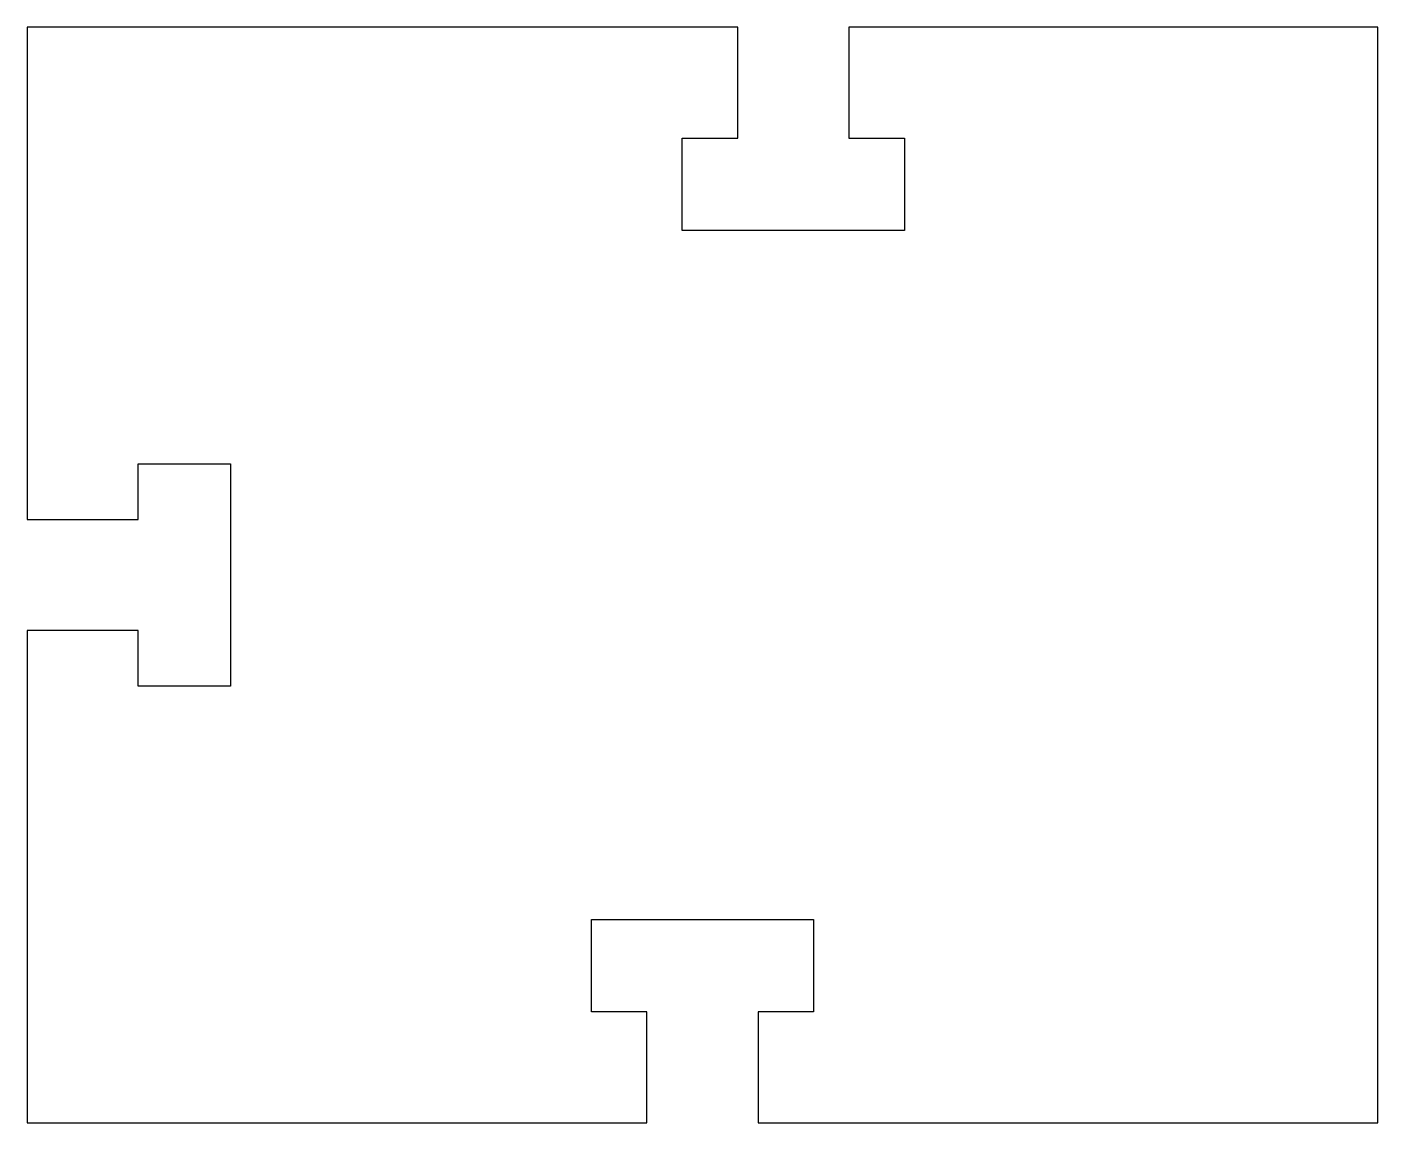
# Model space of a CAD drawing. Header units: millimetres. Extents: x -18.2 to 18.2, y -29.6 to 0.
import ezdxf

# ---------------------------------------------------------------- set-up
doc = ezdxf.new("R2010")
doc.units = ezdxf.units.MM
doc.layers.get('0').update_dxf_attribs({"linetype": 'CONTINUOUS'})

msp = doc.modelspace()

# ---------------------------------------------------------------- linework, layer by layer
msp.add_lwpolyline([(1.5, -26.6), (1.5, -29.6), (18.246, -29.6), (18.246, 0), (3.954, 0), (3.954, -3), (5.454, -3), (5.454, -5.5), (-0.546, -5.5), (-0.546, -3), (0.954, -3), (0.954, 0), (-18.246, 0), (-18.246, -13.3), (-15.246, -13.3), (-15.246, -11.8), (-12.746, -11.8), (-12.746, -17.8), (-15.246, -17.8), (-15.246, -16.3), (-18.246, -16.3), (-18.246, -29.6), (-1.5, -29.6), (-1.5, -26.6), (-3, -26.6), (-3, -24.1), (3, -24.1), (3, -26.6)], close=True)

doc.saveas('drawing.dxf')
